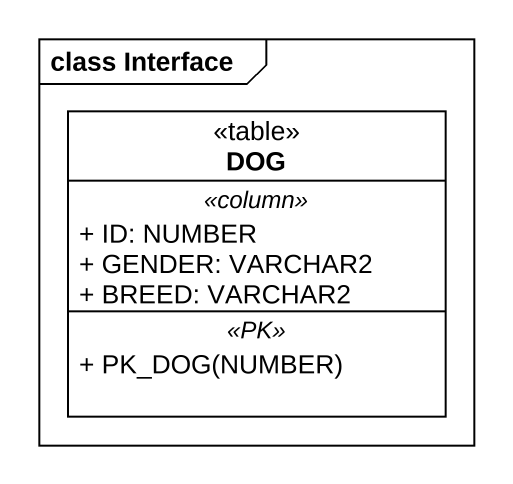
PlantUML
@startuml
mainframe class Interface
hide circle
hide empty members
skinparam classAttributeIconSize 0
class DOG <<table>> {
  .. <<column>> ..
  + ID: NUMBER
  + GENDER: VARCHAR2
  + BREED: VARCHAR2
  .. <<PK>> ..
  + PK_DOG(NUMBER)
}
@enduml
